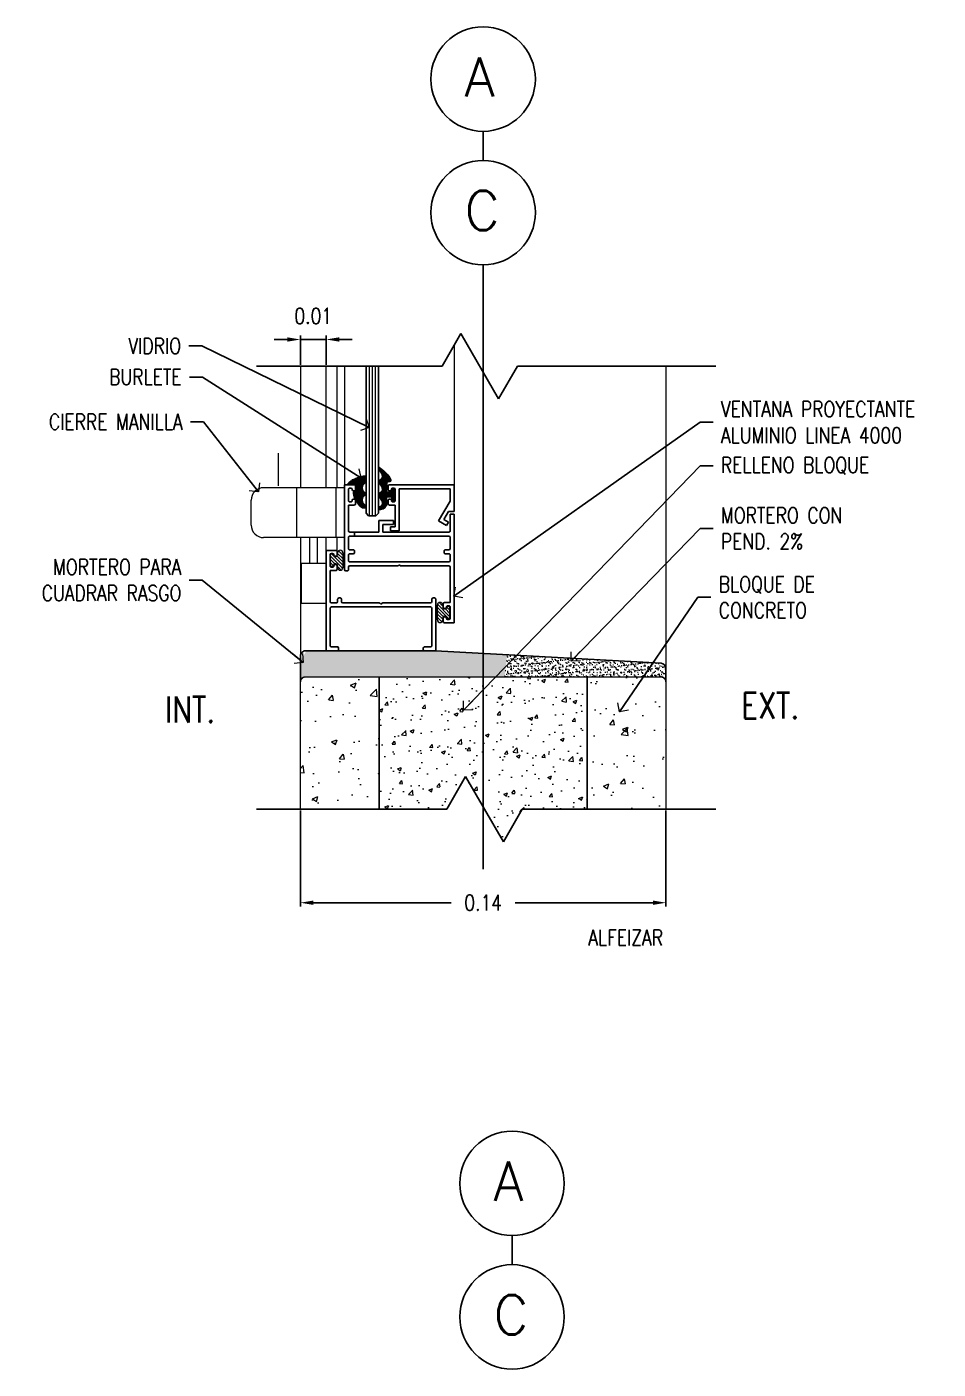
# Model space of a CAD drawing. Header units: metres. Extents: x -40 to 265, y 63 to 163.
# Drawn here: x 252.754 to 253.104, y 137.033 to 137.547 of the extents above; entities that cross this region are included whole.
import ezdxf

# ---------------------------------------------------------------- set-up
doc = ezdxf.new("R2010")
doc.units = ezdxf.units.M
doc.header["$LTSCALE"] = 5
doc.header["$MEASUREMENT"] = 0
doc.layers.get('0').update_dxf_attribs({"color": 30})
for name, color, linetype, lineweight in [('A-ANNO-TEXT', 3, 'Continuous', 18), ('A-DETL-GRPH', 4, 'Continuous', 25), ('A-DETL-MBND', 3, 'Continuous', 18), ('A-DETL-MCUT', 4, 'Continuous', 25), ('A-DETL-PATT', 8, 'Continuous', 18)]:
    doc.layers.add(name, color=color, linetype=linetype, lineweight=lineweight)
doc.styles.add('E-ROMANS', font='romans.shx', dxfattribs={"width": 0.8})
doc.dimstyles.new('E-0010_TICK_12', dxfattribs={"dimscale": 0.001, "dimtxt": 12, "dimasz": 12, "dimexe": 6, "dimexo": 4, "dimgap": 6, "dimtad": 0, "dimdec": 0, "dimlfac": 1000, "dimzin": 0, "dimdsep": 46, "dimtxsty": 'E-ROMANS', "dimblk": 'OBLIQUE', "dimcen": 6, "dimclrd": 256, "dimclre": 256, "dimclrt": 256, "dimadec": 0, "dimazin": 0, "dimtfac": 1, "dimtdec": 0, "dimtmove": 1, "dimatfit": 3, "dimldrblk": 'OPEN90', "dimfxl": 1, "dimtfill": 1, "dimtolj": 1, "dimtzin": 0, "dimlwd": -1, "dimarcsym": 0})
pattern_1 = [(45, (292.4989967192553, 71.08025509465678), (-0.0002651650429449553, 0.0002651650429449554), [])]
pattern_2 = [(49.99999999999999, (292.4989967192553, 71.08025509465678), (0.02151780547802261, -0.001882564049477853), [0.00225, -0.02475]), (355, (292.4989967192553, 71.08025509465678), (-0.004162540008390001, 0.02256576401100036), [0.0018, -0.0198]), (100.4514, (292.5007898696553, 71.08009821445678), (0.01735528145142065, 0.02068318626182861), [0.001912205699999999, -0.02103426335999998]), (46.18420000000002, (292.4989967192553, 71.08625509465678), (0.03201723145876934, -0.004965570429870543), [0.003374999999999998, -0.03712499999999997]), (96.63559999999998, (292.5016648216052, 71.08584129544678), (0.0280398811664611, 0.02922353612701325), [0.002868308639999997, -0.03155138999999995]), (351.1842, (292.4989967192553, 71.08625509465678), (0.02803985835400882, 0.02922355802775974), [0.0027, -0.0297]), (21, (292.5019967192553, 71.08475509465677), (0.01790721156355385, -0.01207856671996017), [0.00225, -0.02475]), (326.0000000000001, (292.5019967192553, 71.08475509465677), (0.007299459957647452, 0.02175450135140559), [0.0018, -0.0198]), (71.4514, (292.5034889862453, 71.08374854647678), (0.0252066788574447, 0.009675914901298573), [0.0019122057, -0.02103426336]), (37.50000000000001, (292.4989967192553, 71.08025509465678), (0.0003647956595187201, 0.009986815614939346), [0, -0.01956, 0, -0.0201, 0, -0.019875]), (7.499999999999999, (292.4989967192553, 71.08025509465678), (0.007892086123264459, 0.01183235135647081), [0, -0.01146, 0, -0.01911, 0, -0.007575]), (327.5, (292.4923067192553, 71.08025509465678), (0.01601467308517227, -0.000676646152031394), [0, -0.0075, 0, -0.0234, 0, -0.03105]), (317.5, (292.4893067192553, 71.08025509465678), (0.01749558508027159, 0.003003149469969529), [0, -0.00975, 0, -0.01554, 0, -0.02205])]
pattern_3 = [(37.50000000000001, (292.4989967192553, 71.08025509465678), (-6.299335810960815e-05, 0.001926823769013159), [0, -0.00152, 0, -0.0017, 0, -0.001625]), (7.499999999999999, (292.4989967192553, 71.08025509465678), (0.001769776705267727, 0.00282214606522974), [0, -0.00082, 0, -0.00137, 0, -0.0005250000000000001]), (327.5, (292.4977667192553, 71.08025509465678), (0.003114141861751495, 5.659053536964498e-06), [0, -0.0005, 0, -0.0018, 0, -0.00235]), (317.5, (292.4977667192553, 71.08025509465678), (0.003006126604572293, 0.0008776755649342492), [0, -0.00025, 0, -0.00118, 0, -0.00135])]

# ---------------------------------------------------------------- blocks, each defined once
blk = doc.blocks.new('*X40')
at = {"color": 0}
for p, q in [((134.9127988507318, 112.3737702004106), (139.7713952221873, 117.2323665718661)), ((134.9127988507318, 115.0254206298602), (136.0127988507317, 116.1254206298601)), ((134.9127988507318, 113.6995954151354), (136.6110559592424, 115.397852523646)), ((135.2341719045648, 116.009706288418), (135.2341719045648, 116.009706288418)), ((135.2341719045648, 114.6838810736932), (135.2341719045648, 114.6838810736932)), ((135.2341719045648, 113.3580558589684), (135.2341719045648, 113.3580558589684)), ((135.2552729082639, 111.390419043218), (139.8127988507318, 115.9479449856858)), ((135.8970845119272, 115.3467936810556), (135.8970845119272, 115.3467936810556)), ((135.8970845119272, 114.0209684663308), (135.8970845119272, 114.0209684663308)), ((136.5599971192896, 114.6838810736932), (136.5599971192896, 114.6838810736932)), ((136.5599971192896, 113.3580558589684), (136.5599971192896, 113.3580558589684)), ((137.222909726652, 115.3467936810556), (137.222909726652, 115.3467936810556)), ((137.222909726652, 114.0209684663308), (137.222909726652, 114.0209684663308)), ((137.4916693838965, 112.3009903041258), (139.8127988507318, 114.622119770961)), ((137.7127988507318, 116.4995954151353), (139.1353192505796, 117.9221158149832)), ((137.7127988507318, 111.1962945562362), (139.8127988507318, 113.2962945562362)), ((137.8858223340144, 117.3355315031427), (137.8858223340144, 117.3355315031427)), ((137.8858223340144, 116.009706288418), (137.8858223340144, 116.009706288418)), ((137.8858223340144, 114.6838810736932), (137.8858223340144, 114.6838810736932)), ((137.8858223340144, 113.3580558589684), (137.8858223340144, 113.3580558589684)), ((138.5487349413768, 116.6726188957803), (138.5487349413768, 116.6726188957803)), ((138.5487349413768, 115.3467936810556), (138.5487349413768, 115.3467936810556)), ((138.5487349413768, 114.0209684663308), (138.5487349413768, 114.0209684663308)), ((139.2116475487392, 117.3355315031427), (139.2116475487392, 117.3355315031427)), ((139.2116475487392, 116.009706288418), (139.2116475487392, 116.009706288418)), ((139.2116475487392, 114.6838810736932), (139.2116475487392, 114.6838810736932)), ((139.2116475487391, 113.3580558589684), (139.2116475487391, 113.3580558589684)), ((135.2341719045648, 112.0322306442436), (135.2341719045648, 112.0322306442436)), ((135.8970845119272, 112.695143251606), (135.8970845119272, 112.695143251606)), ((137.222909726652, 112.695143251606), (137.222909726652, 112.695143251606)), ((137.8858223340144, 112.0322306442436), (137.8858223340144, 112.0322306442436)), ((137.8858223340144, 110.7064054295189), (137.8858223340144, 110.7064054295189)), ((138.0303785895651, 110.1880490803448), (139.8127988507318, 111.9704693415115)), ((138.5487349413768, 112.695143251606), (138.5487349413768, 112.695143251606)), ((138.5487349413768, 111.3693180368812), (138.5487349413768, 111.3693180368812)), ((138.5487349413768, 110.0434928221565), (138.5487349413768, 110.0434928221565)), ((139.1218830766876, 109.9537283527425), (139.7494895412071, 110.5813348172621)), ((139.2116475487392, 112.0322306442436), (139.2116475487392, 112.0322306442436)), ((139.2116475487392, 110.7064054295189), (139.2116475487392, 110.7064054295189))]:
    blk.add_line(p, q, dxfattribs=at)
blk = doc.blocks.new('_Oblique')
at = {"color": 0, "linetype": 'ByBlock', "lineweight": -2}
blk.add_line((-0.5, -0.5), (0.5, 0.5), dxfattribs=at)
blk = doc.blocks.new('_Open90')
at = {"color": 0, "linetype": 'ByBlock', "lineweight": -2}
for p, q in [((0, 0), (-1, 0)), ((-0.5, 0.5), (0, 0)), ((0, 0), (-0.5, -0.5))]:
    blk.add_line(p, q, dxfattribs=at)
blk = doc.blocks.new('QM-ARQ-DET')
at = {"layer": 'A-DETL-PATT'}
h = blk.add_hatch(dxfattribs=at)
h.set_pattern_fill('ANSI31', color=256, scale=0.003, style=0)
h.set_pattern_definition(pattern_1)
edge = h.paths.add_edge_path()
edge.add_line((252.8921951356749, 137.3685233438363), (252.892317902235, 137.3723985482384))
edge.add_spline(control_points=[(252.892317902235, 137.3723985482384), (252.8928894879478, 137.3724101069022), (252.8950520555652, 137.3724538385624), (252.8917222676683, 137.376452025579), (252.8899744090928, 137.3777036208955), (252.8891674910158, 137.3782814335974)], knot_values=[0, 0, 0, 0, 0.001435461264695682, 0.005431000070971478, 0.008857436169283922, 0.008857436169283922, 0.008857436169283922, 0.008857436169283922], degree=3, periodic=0)
edge.add_line((252.8891674910158, 137.3782814335974), (252.8891674910158, 137.3769628736331))
edge.add_spline(control_points=[(252.8891674910158, 137.3769628736331), (252.8894128801037, 137.3767637716149), (252.8902702552059, 137.3760681208237), (252.8911530839687, 137.3738978505961), (252.8897439389631, 137.3732657274736), (252.8891674910158, 137.3730071408306)], knot_values=[0, 0, 0, 0, 0.0009720907800728597, 0.003396428256251964, 0.005074714912631993, 0.005074714912631993, 0.005074714912631993, 0.005074714912631993], degree=3, periodic=0)
edge.add_line((252.8891674910158, 137.3730071408306), (252.8891674910158, 137.3720435777798))
edge.add_spline(control_points=[(252.8891674910158, 137.3720435777798), (252.8894128801037, 137.3718444757616), (252.8902702552059, 137.3711488249704), (252.8911530839687, 137.3689785547427), (252.8897439389631, 137.3683464316202), (252.8891674910158, 137.3680878449773)], knot_values=[0, 0, 0, 0, 0.0009720907800728597, 0.003396428256251964, 0.005074714912631993, 0.005074714912631993, 0.005074714912631993, 0.005074714912631993], degree=3, periodic=0)
edge.add_line((252.8891674910158, 137.3680878449773), (252.8891674910158, 137.3667185711682))
edge.add_spline(control_points=[(252.8891674910158, 137.3667185711682), (252.8894128801037, 137.36651946915), (252.8902702552059, 137.3658238183588), (252.8911530839687, 137.3636535481311), (252.8897439389631, 137.3630214250086), (252.8891674910158, 137.3627628383657)], knot_values=[0, 0, 0, 0, 0.0009720907800728597, 0.003396428256251964, 0.005074714912631993, 0.005074714912631993, 0.005074714912631993, 0.005074714912631993], degree=3, periodic=0)
edge.add_line((252.8891674910158, 137.3627628383657), (252.8891674910158, 137.3619007030044))
edge.add_arc((252.8896438916983, 137.364684659459), 0.002824424038859526, 260.289396401882, 334.5925315056479)
edge.add_line((252.8921951356749, 137.3634728321926), (252.8921951356749, 137.3665680766099))
edge.add_line((252.8921951356749, 137.3665680766099), (252.8943135421633, 137.3665680766099))
edge.add_line((252.8943135421633, 137.3665680766099), (252.8943135421633, 137.3653979839731))
edge.add_arc((252.8945999056633, 137.3653979839731), 0.0002863634999989983, 179.9999999971567, 270)
edge.add_line((252.8945999056633, 137.3651116204731), (252.8950771781633, 137.3651116204731))
edge.add_arc((252.8950771781633, 137.3653979839731), 0.0002863634999989983, 270, 360)
edge.add_line((252.8953635416633, 137.3653979839731), (252.8953635416633, 137.3696934364731))
edge.add_arc((252.8950771781633, 137.3696934364731), 0.0002863634999989983, 359.9999999971567, 450)
edge.add_line((252.8950771781633, 137.3699797999731), (252.8945999056633, 137.3699797999731))
edge.add_arc((252.8945999056633, 137.3696934364731), 0.0002863634999989983, 90, 180)
edge.add_line((252.8943135421633, 137.3696934364731), (252.8943135421633, 137.3685233438363))
edge.add_line((252.8943135421633, 137.3685233438363), (252.8921951356749, 137.3685233438363))
h = blk.add_hatch(dxfattribs=at)
h.set_pattern_fill('ANSI31', color=256, scale=0.003, style=0)
h.set_pattern_definition(pattern_1)
edge = h.paths.add_edge_path()
edge.add_line((252.8843947660158, 137.3721248621139), (252.8843947660158, 137.3748344103652))
edge.add_arc((252.885256697241, 137.3635390965009), 0.01132815257361953, 94.36371213894589, 136.5335301219214)
edge.add_line((252.8770349837504, 137.3713320720564), (252.8798664234378, 137.3713320720564))
edge.add_arc((252.8798664234378, 137.3708547995564), 0.0004772724999924095, 0, 90, ccw=False)
edge.add_line((252.8803436959378, 137.3708547995564), (252.8803436959378, 137.3695184365564))
edge.add_arc((252.8798664234378, 137.3695184365564), 0.0004772724999924093, -90, 0, ccw=False)
edge.add_line((252.8798664234378, 137.3690411640564), (252.8795800599378, 137.3690411640564))
edge.add_arc((252.8838467595519, 137.3681462184136), 0.004359547373372757, 168.1538710655944, 213.3212581242221)
edge.add_arc((252.8798664234378, 137.3654138930564), 0.0004772724999924094, 19.268759874742614, 44.99999999939689, ccw=False)
edge.add_spline(control_points=[(252.8803169596202, 137.3655713928585), (252.8806649566735, 137.3650181246926), (252.8813990301426, 137.3638724235834), (252.8827529019697, 137.3623421556099), (252.8839443376516, 137.3624816556577), (252.8843947660158, 137.3625343943655)], knot_values=[0.0002174706763087759, 0.0002174706763087759, 0.0002174706763087759, 0.0002174706763087759, 0.002222876197447423, 0.004367017649967747, 0.005670354478140266, 0.005670354478140266, 0.005670354478140266, 0.005670354478140266], degree=3, periodic=0)
edge.add_line((252.8843947660158, 137.3625343943655), (252.8843947660158, 137.36357913073))
edge.add_arc((252.8849811754506, 137.3655383270057), 0.002045073610356001, 106.6630318936925, 253.3369681064981, ccw=False)
edge.add_line((252.8843947660158, 137.3674975232813), (252.8843947660158, 137.3682064695626))
edge.add_arc((252.8849811754506, 137.3701656658382), 0.002045073610356001, 106.66303189350191, 253.3369681064981, ccw=False)
h = blk.add_hatch(dxfattribs=at)
h.set_pattern_fill('AR-SAND', color=256, scale=0.001, style=0)
h.set_pattern_definition(pattern_3)
h.paths.add_polyline_path([(252.8616057881227, 137.307784186616), (252.859259164795, 137.3040652190483), (252.8592596440661, 137.2958768345952, -0.4142229331991519), (252.8611686834025, 137.2977860363341), (252.889383350277, 137.2977867850486), (252.9375095074273, 137.2977880621414), (252.9384515063226, 137.3062726489247), (252.9109791245003, 137.3077841866161)])
h = blk.add_hatch(dxfattribs=at)
h.set_pattern_fill('AR-SAND', color=256, scale=0.001, style=0)
h.set_pattern_definition(pattern_3)
h.paths.add_polyline_path([(252.9384515063225, 137.3062726489247), (252.9375095074273, 137.2977880621414), (252.9691352096075, 137.2977889013724), (252.9973497751646, 137.2977896500842, -0.4142060142465757), (252.9992589158197, 137.2958806599416), (252.9992586462615, 137.3010341468556, 0.3981893363221323), (252.9973685204669, 137.303031019272)])
h = blk.add_hatch(dxfattribs=at)
h.set_pattern_fill('AR-CONC', color=256, scale=0.003, style=0)
h.set_pattern_definition(pattern_2)
h.paths.add_polyline_path([(252.889383350277, 137.2977867850486), (252.8611959524187, 137.2977860370577), (252.8592596440596, 137.2947900939466), (252.8592596440595, 137.2471646771332), (252.889383350277, 137.2471646771332)])
h = blk.add_hatch(dxfattribs=at)
h.set_pattern_fill('AR-CONC', color=256, scale=0.002, style=0)
h.set_pattern_definition([(49.99999999999999, (292.4989967192553, 71.08025509465678), (0.01434520365201507, -0.001255042699651902), [0.0015, -0.0165]), (355, (292.4989967192553, 71.08025509465678), (-0.00277502667226, 0.01504384267400024), [0.0012, -0.0132]), (100.4514, (292.5001921528553, 71.08015050785677), (0.01157018763428043, 0.01378879084121907), [0.001274803799999999, -0.01402284223999999]), (46.18420000000002, (292.4989967192553, 71.08425509465678), (0.02134482097251289, -0.003310380286580362), [0.002249999999999999, -0.02474999999999999]), (96.63559999999998, (292.5007754541552, 71.08397922851678), (0.01869325411097407, 0.01948235741800883), [0.001912205759999998, -0.02103425999999997]), (351.1842, (292.4989967192553, 71.08425509465678), (0.01869323890267255, 0.01948237201850649), [0.0018, -0.0198]), (21, (292.5009967192553, 71.08325509465678), (0.01193814104236923, -0.008052377813306777), [0.0015, -0.0165]), (326.0000000000001, (292.5009967192553, 71.08325509465678), (0.004866306638431635, 0.01450300090093706), [0.0012, -0.0132]), (71.4514, (292.5019915639153, 71.08258406253678), (0.0168044525716298, 0.006450609934199048), [0.0012748038, -0.01402284224]), (37.50000000000001, (292.4989967192553, 71.08025509465678), (0.0002431971063458134, 0.00665787707662623), [0, -0.01304, 0, -0.0134, 0, -0.01325]), (7.499999999999999, (292.4989967192553, 71.08025509465678), (0.005261390748842972, 0.007888234237647205), [0, -0.00764, 0, -0.01274, 0, -0.00505]), (327.5, (292.4945367192553, 71.08025509465678), (0.01067644872344818, -0.000451097434687596), [0, -0.005, 0, -0.0156, 0, -0.0207]), (317.5, (292.4925367192553, 71.08025509465678), (0.01166372338684772, 0.002002099646646353), [0, -0.006500000000000001, 0, -0.01036, 0, -0.0147])])
h.paths.add_polyline_path([(252.9225518498095, 137.2596646771332), (252.9369856065348, 137.2346646771333), (252.9442024848975, 137.2471646771332), (252.9691352096074, 137.2471646771332), (252.9691352096075, 137.2977889013723), (252.889383350277, 137.2977867850486), (252.889383350277, 137.2471646771332), (252.9153349714432, 137.2471646771332)])
h = blk.add_hatch(dxfattribs=at)
h.set_pattern_fill('AR-CONC', color=256, scale=0.003, style=0)
h.set_pattern_definition(pattern_2)
h.paths.add_polyline_path([(252.9691352096075, 137.2977867850486), (252.9973226074657, 137.2977860370577), (252.9992589158249, 137.2947900939466), (252.9992589158249, 137.2471646771332), (252.9691352096075, 137.2471646771332)])
at = {"layer": 'A-DETL-GRPH'}
for p, q in [((252.9292485524284, 137.5066348534779), (252.9292485524284, 137.4955137250812)), ((252.9292485524283, 137.4555137250812), (252.9292485524273, 137.224174951459)), ((252.8592485518167, 137.4172541646568), (252.8592485518167, 137.4284700501129)), ((252.8691189343793, 137.4172541646568), (252.8691189343793, 137.4284700501129)), ((252.9135223627382, 137.4167541646568), (252.9207392411008, 137.4292541646568)), ((252.9207392411045, 137.4292541646568), (252.9351729978298, 137.4042541646568)), ((252.8542485518167, 137.4269700501129), (252.8492485518167, 137.4269700501129)), ((252.8592485518167, 137.4269700501129), (252.8691189343793, 137.4269700501129)), ((252.8741189343793, 137.4269700501129), (252.8791189343793, 137.4269700501129)), ((252.8424076097153, 137.4167541646568), (252.9135223627382, 137.4167541646568)), ((252.9351729978298, 137.4042541646568), (252.9423898761925, 137.4167541646567)), ((252.9423898761925, 137.4167541646567), (253.0183818447441, 137.4167541646568)), ((252.9153349714432, 137.2471646771332), (252.9225518498058, 137.2596646771332)), ((252.9225518498095, 137.2596646771332), (252.9369856065348, 137.2346646771333)), ((252.8424076097153, 137.2471646771332), (252.9153349714432, 137.2471646771332)), ((252.8592596440596, 137.2466646771333), (252.8592596440596, 137.2098760216106)), ((252.9369856065348, 137.2346646771333), (252.9442024848975, 137.2471646771332)), ((252.9442024848975, 137.2471646771332), (253.0183818447441, 137.2471646771332)), ((252.9992589158249, 137.2466646771332), (252.9992589158249, 137.2098760216106)), ((252.8642596440596, 137.2113760216106), (252.9169735656565, 137.2113760216106)), ((252.9942589158249, 137.2113760216106), (252.9415449942279, 137.2113760216106)), ((252.9403119085742, 137.083967850288), (252.9403119085741, 137.0728467218913))]:
    blk.add_line(p, q, dxfattribs=at)
for centre in [(252.9292485524283, 137.5266348534779), (252.9292485524283, 137.4755137250812), (252.940311908574, 137.103967850288), (252.940311908574, 137.0528467218913)]:
    blk.add_circle(centre, 0.02, dxfattribs=at)
for points in [[(252.8542485518167, 137.4278033834462), (252.8542485518167, 137.4261367167795), (252.8592485518167, 137.4269700501129)], [(252.8741189343793, 137.4278033834462), (252.8741189343793, 137.4261367167795), (252.8691189343793, 137.4269700501129)], [(252.8642596440596, 137.2122093549439), (252.8642596440596, 137.2105426882773), (252.8592596440596, 137.2113760216106)], [(252.9942589158249, 137.2122093549439), (252.9942589158249, 137.2105426882773), (252.9992589158249, 137.2113760216106)]]:
    blk.add_solid(points, dxfattribs=at)
at = {"layer": 'A-DETL-MBND'}
for p, q in [((252.9181436779378, 137.4247585173827), (252.9181436779378, 137.3713320720564)), ((252.8592485518167, 137.4167541646568), (252.8592529011017, 137.3702230005086)), ((252.8691189343793, 137.3702230005086), (252.8691189343793, 137.4167541646568)), ((252.8733189323793, 137.3702230005086), (252.8733189323793, 137.4167541646568)), ((252.8761436979378, 137.4167541646568), (252.8761436979378, 137.3713320720564)), ((252.8855784018158, 137.4167541646568), (252.8855784018158, 137.3594959532438)), ((252.8867620376158, 137.4167541646568), (252.8867620376158, 137.3594959532438)), ((252.8879456734158, 137.416831321059), (252.8879456734158, 137.3594959532438)), ((252.9992485524283, 137.4167541646567), (252.9992586462615, 137.3010341468556)), ((252.8506898467121, 137.3834261023844), (252.8506898467121, 137.3709589017044)), ((252.892317902235, 137.3723985482384), (252.8921951356749, 137.3685233438363)), ((252.8760034921996, 137.3702230005086), (252.845186566191, 137.3702230005086)), ((252.8577855792532, 137.3702230005086), (252.8577855792532, 137.3511321005087)), ((252.8728303813231, 137.3702230005086), (252.8728303813231, 137.3511321005087)), ((252.8943135421633, 137.3685233438363), (252.8921951356749, 137.3685233438363)), ((252.8943135421633, 137.3665680766099), (252.8921951356749, 137.3665680766099)), ((252.8921951356749, 137.3665680766099), (252.8921951356749, 137.3634728321926)), ((252.8943135421633, 137.3696934364731), (252.8943135421633, 137.3685233438363)), ((252.8943135421633, 137.3653979839731), (252.8943135421633, 137.3665680766099)), ((252.8945999056633, 137.3699797999731), (252.8950771781633, 137.3699797999731)), ((252.8953635416633, 137.3696934364731), (252.8953635416633, 137.3653979839731)), ((252.840413841191, 137.3559048255086), (252.840413841191, 137.3654502755086)), ((252.8950771781633, 137.3651116204731), (252.8945999056633, 137.3651116204731)), ((252.8761436979378, 137.3511321005087), (252.845186566191, 137.3511321005087)), ((252.8592546855352, 137.3511321005087), (252.8592590641895, 137.3057840711836)), ((252.8629143918793, 137.341193261616), (252.8629143918793, 137.3511321005087)), ((252.8657780268793, 137.341193261616), (252.8657780268793, 137.3511321005087)), ((252.8691189343793, 137.346261459116), (252.8691189343793, 137.3511321005087)), ((252.8733189323793, 137.345116005116), (252.8733189323793, 137.3511321005087)), ((252.8691189343793, 137.341193261616), (252.8595734843793, 137.341193261616)), ((252.8595734843793, 137.341193261616), (252.8595734843793, 137.3260374762141)), ((252.8708371153793, 137.3403273710327), (252.8708371153793, 137.3446228235327)), ((252.8711234788793, 137.3449091870327), (252.8716007513793, 137.3449091870327)), ((252.8718871148793, 137.3446228235327), (252.8718871148793, 137.3445273690327)), ((252.8725552963793, 137.3438591875327), (252.8728416598793, 137.3438591875327)), ((252.8728416598793, 137.3410910070327), (252.8725552963793, 137.3410910070327)), ((252.8735098413793, 137.3445273690327), (252.8735098413793, 137.3453387322827)), ((252.8755143858793, 137.3453387322827), (252.8755143858793, 137.3396114622827)), ((252.8716007513793, 137.3400410075327), (252.8711234788793, 137.3400410075327)), ((252.8718871148793, 137.3404228255327), (252.8718871148793, 137.3403273710327)), ((252.8735098413793, 137.3396114622827), (252.8735098413793, 137.3404228255327)), ((252.8595734843793, 137.3260374762141), (252.8691189343793, 137.3260374762141)), ((252.9117482264378, 137.3196138897231), (252.9117482264378, 137.3253411597231)), ((252.9137527709378, 137.3253411597231), (252.9137527709378, 137.3245297964731)), ((252.9137527709378, 137.3204252529731), (252.9137527709378, 137.3196138897231)), ((252.9144209524378, 137.3238616149731), (252.9147073159378, 137.3238616149731)), ((252.9147073159378, 137.3210934344731), (252.9144209524378, 137.3210934344731)), ((252.9153754974378, 137.3245297964731), (252.9153754974378, 137.3246252509731)), ((252.9153754974378, 137.3203297984731), (252.9153754974378, 137.3204252529731)), ((252.9156618609378, 137.3249116144731), (252.9161391334378, 137.3249116144731)), ((252.9164254969378, 137.3246252509731), (252.9164254969378, 137.3203297984731)), ((252.9161391334378, 137.3200434349731), (252.9156618609378, 137.3200434349731)), ((252.889383350277, 137.2977867850486), (252.9691352096075, 137.2977889013724))]:
    blk.add_line(p, q, dxfattribs=at)
for centre, radius, start, end in [((252.885256697241, 137.3635390965009), 0.01132815257361915, 94.36371213894705, 136.5335301219216), ((252.8849811754506, 137.3701656658382), 0.002045073610356001, 106.6630318935011, 253.3369681064989), ((252.845186566191, 137.3654502755086), 0.004772725, 90, 180), ((252.8838467595519, 137.3681462184136), 0.004359547373371501, 168.1538710655947, 213.3212581242215), ((252.8849811754506, 137.3655383270057), 0.002045073610356001, 106.6630318935011, 253.3369681064989), ((252.8945999056633, 137.3696934364731), 0.0002863635, 90, 180), ((252.8950771781633, 137.3696934364731), 0.0002863635, 0, 90), ((252.8896438916983, 137.364684659459), 0.002824424038860067, 260.2893964018808, 334.5925315056481), ((252.8945999056633, 137.3653979839731), 0.0002863635, 180, 270), ((252.8950771781633, 137.3653979839731), 0.0002863635, 270, 0), ((252.845186566191, 137.3559048255086), 0.004772725, 180, 270), ((252.8745121136293, 137.3453387322827), 0.001002272250000011, 0, 180), ((252.8711234788793, 137.3446228235327), 0.0002863635, 90, 180), ((252.8716007513793, 137.3446228235327), 0.0002863635, 0, 90), ((252.8725552963793, 137.3445273690327), 0.0006681815, 180, 270), ((252.8725552963793, 137.3404228255327), 0.0006681815, 90, 180), ((252.8728416598793, 137.3445273690327), 0.0006681815, 270, 0), ((252.8728416598793, 137.3404228255327), 0.0006681815, 0, 90), ((252.8711234788793, 137.3403273710327), 0.0002863635, 180, 270), ((252.8716007513793, 137.3403273710327), 0.0002863635, 270, 0), ((252.8745121136293, 137.3396114622827), 0.001002272250000011, 180, 0), ((252.9127504986878, 137.3253411597231), 0.001002272250000011, 0, 180), ((252.9144209524378, 137.3245297964731), 0.0006681815, 180, 270), ((252.9144209524378, 137.3204252529731), 0.0006681815, 90, 180), ((252.9147073159378, 137.3245297964731), 0.0006681815, 270, 0), ((252.9147073159378, 137.3204252529731), 0.0006681815, 0, 90), ((252.9156618609378, 137.3246252509731), 0.0002863635, 90, 180), ((252.9156618609378, 137.3203297984731), 0.0002863635, 180, 270), ((252.9161391334378, 137.3246252509731), 0.0002863635, 0, 90), ((252.9161391334378, 137.3203297984731), 0.0002863635, 270, 0), ((252.9127504986878, 137.3196138897231), 0.001002272250000011, 180, 0)]:
    blk.add_arc(centre, radius, start, end, dxfattribs=at)
for points in [[(252.8891674910158, 137.3782814335974), (252.8918103903428, 137.376100711817), (252.8937389539595, 137.3726014300723), (252.892317902235, 137.3723985482384)], [(252.8891674910158, 137.3730071408306), (252.8905415875792, 137.3739707303362), (252.8898818267261, 137.3763035671961), (252.8891674910158, 137.3769628736331)], [(252.8891674910158, 137.3680878449773), (252.8905415875792, 137.3690514344829), (252.8898818267261, 137.3713842713428), (252.8891674910158, 137.3720435777798)], [(252.8891674910158, 137.3627628383657), (252.8905415875792, 137.3637264278713), (252.8898818267261, 137.3660592647312), (252.8891674910158, 137.3667185711682)], [(252.880203906059, 137.3657513756776), (252.8814436680451, 137.363906336706), (252.8830914291877, 137.3625343943655), (252.8843947660158, 137.3625343943655)]]:
    blk.add_spline(points, degree=3, dxfattribs=at)
at = {"layer": 'A-DETL-MCUT'}
for p, q in [((252.8843947660158, 137.4167541646568), (252.8843947660158, 137.3604504982438)), ((252.8891674910159, 137.4167541646568), (252.8891674910158, 137.3604504982438)), ((252.8761436979378, 137.3713320720564), (252.8798664234378, 137.3713320720564)), ((252.8761436979378, 137.3713320720564), (252.8761436979378, 137.3388638805564)), ((252.8776709699378, 137.3696138910564), (252.8776709699378, 137.3653184385564)), ((252.8776709699378, 137.3696138910564), (252.8776709699378, 137.3653184385564)), ((252.8786266034058, 137.3700911635564), (252.8781487670955, 137.3700911635564)), ((252.8791027874378, 137.3695184365564), (252.8791027874378, 137.3696138910564)), ((252.8798664234378, 137.3690411640564), (252.8795800599378, 137.3690411640564)), ((252.8803436959378, 137.3708547995564), (252.8803436959378, 137.3695184365564)), ((252.8928817246633, 137.3708547995564), (252.8928817246633, 137.3695184365564)), ((252.9181436779378, 137.3713320720564), (252.8933589971633, 137.3713320720564)), ((252.8933589971633, 137.3690411640564), (252.8936453606633, 137.3690411640564)), ((252.8941226331633, 137.3695184365564), (252.8941226331633, 137.3696138910564)), ((252.8945999056633, 137.3700911635564), (252.8950771781633, 137.3700911635564)), ((252.8955544506633, 137.3696138910564), (252.8955544506633, 137.3653184385564)), ((252.8955544506633, 137.3696138910564), (252.8955544506633, 137.3653184385564)), ((252.9166164059378, 137.3698048000564), (252.8970817226633, 137.3698048000564)), ((252.8970817226633, 137.3698048000564), (252.8970817226633, 137.3537387201379)), ((252.9166164059378, 137.3698048000564), (252.9166164059378, 137.3650939917335)), ((252.9181436779378, 137.3611311452804), (252.9181436779378, 137.3713320720564)), ((252.8798664234378, 137.3636002575564), (252.8776709699378, 137.3636002575564)), ((252.8776709699378, 137.3636002575564), (252.8776709699378, 137.3537235732035)), ((252.8781482424378, 137.3648411660564), (252.8786255149378, 137.3648411660564)), ((252.8791027874378, 137.3653184385564), (252.8791027874378, 137.3654138930564)), ((252.8795800599378, 137.3658911655564), (252.8798664234378, 137.3658911655564)), ((252.8803436959378, 137.3654138930564), (252.8803436959378, 137.3640775300564)), ((252.8928817246633, 137.3654138930564), (252.8928817246633, 137.3640775300564)), ((252.8936453606633, 137.3658911655564), (252.8933589971633, 137.3658911655564)), ((252.8933589971633, 137.3636002575564), (252.8955544506633, 137.3636002575564)), ((252.8941226331633, 137.3653184385564), (252.8941226331633, 137.3654138930564)), ((252.8950771781633, 137.3648411660564), (252.8945999056633, 137.3648411660564)), ((252.8955544506633, 137.3636002575564), (252.8955544506633, 137.355265992138)), ((252.9166164059378, 137.3650939917335), (252.9121184727057, 137.3576091869561)), ((252.8853493110158, 137.3594959532438), (252.8843947660158, 137.3604504982438)), ((252.8882129460158, 137.3594959532438), (252.8853493110158, 137.3594959532438)), ((252.8882129460158, 137.3594959532438), (252.8891674910158, 137.3604504982438)), ((252.8892762772412, 137.3532463007035), (252.8892762772412, 137.3576221756841)), ((252.8949270338954, 137.3576221756841), (252.8892762772412, 137.3576221756841)), ((252.8949270338954, 137.3576221756841), (252.8949270338954, 137.3560949036841)), ((252.9121184727057, 137.3576091869561), (252.9152673704691, 137.3557168821711)), ((252.914200187261, 137.3581082102742), (252.9160167957401, 137.3611311452804)), ((252.9160400044164, 137.3570025869519), (252.914200187261, 137.3581082102742)), ((252.9152673704691, 137.3557168821711), (252.9160400044164, 137.3570025869519)), ((252.9160167957401, 137.3611311452804), (252.9181436779378, 137.3611311452804)), ((252.9166164059378, 137.3600894161086), (252.9166164059378, 137.3537235732035)), ((252.9166164059378, 137.3600894161086), (252.9181436779378, 137.3600894161086)), ((252.9181436779378, 137.3185320720564), (252.9181436779378, 137.3600894161086)), ((252.8776709699378, 137.3512417562035), (252.8776709699378, 137.3469463037035)), ((252.8892762772412, 137.3532463007035), (252.8781482424378, 137.3532463007035)), ((252.9161391334378, 137.3517190287035), (252.8781482424378, 137.3517190287035)), ((252.8799618779378, 137.3517190287035), (252.8799618779378, 137.3532463007035)), ((252.8908035492413, 137.3560949036841), (252.8908035492413, 137.3532463007035)), ((252.8949270338954, 137.3560949036841), (252.8908035492413, 137.3560949036841)), ((252.9161391334378, 137.3532463007035), (252.8908035492413, 137.3532463007035)), ((252.8955544506633, 137.355265992138), (252.8937189612064, 137.355265992138)), ((252.8937189612064, 137.355265992138), (252.8937189612064, 137.3537387201379)), ((252.8970817226633, 137.3537387201379), (252.8937189612064, 137.3537387201379)), ((252.9166164059378, 137.3469463037035), (252.9166164059378, 137.3512417562035)), ((252.8691189343793, 137.308261459116), (252.8691189343793, 137.346261459116)), ((252.8691189343793, 137.346261459116), (252.8728416598793, 137.346261459116)), ((252.8781482424378, 137.3464690312035), (252.8794846054378, 137.3464690312035)), ((252.8799618779378, 137.3459917587035), (252.8799618779378, 137.3454190317035)), ((252.9143254979378, 137.3454190317035), (252.9143254979378, 137.3459917587035)), ((252.9148027704378, 137.3464690312035), (252.9161391334378, 137.3464690312035)), ((252.8706462063793, 137.344543278116), (252.8706462063793, 137.340247825616)), ((252.8706462063793, 137.344543278116), (252.8706462063793, 137.340247825616)), ((252.8716007513793, 137.345020550616), (252.8711234788793, 137.345020550616)), ((252.8720780238793, 137.344447823616), (252.8720780238793, 137.344543278116)), ((252.8728416598793, 137.3439705511161), (252.8725552963793, 137.3439705511161)), ((252.8725552963793, 137.340820552616), (252.8728416598793, 137.340820552616)), ((252.8733189323793, 137.345784186616), (252.8733189323793, 137.344447823616)), ((252.8776709699378, 137.3444644867035), (252.8776709699378, 137.3423002425564)), ((252.8794846054378, 137.3449417592035), (252.8781482424378, 137.3449417592035)), ((252.8781482424378, 137.3418229700564), (252.9161391334378, 137.3418229700564)), ((252.8966664154378, 137.3402956980564), (252.8971436879378, 137.3407729705564)), ((252.8971436879378, 137.3407729705564), (252.8976209604378, 137.3402956980564)), ((252.9161391334378, 137.3449417592035), (252.9148027704378, 137.3449417592035)), ((252.9166164059378, 137.3423002425564), (252.9166164059378, 137.3444644867035)), ((252.8706462063793, 137.338529644616), (252.8706462063793, 137.3265887231161)), ((252.8728416598793, 137.338529644616), (252.8706462063793, 137.338529644616)), ((252.8711234788793, 137.339770553116), (252.8716007513793, 137.339770553116)), ((252.8720780238793, 137.340247825616), (252.8720780238793, 137.340343280116)), ((252.8733189323793, 137.340343280116), (252.8733189323793, 137.339006917116)), ((252.8766209704378, 137.3383866080564), (252.8771936974378, 137.3383866080564)), ((252.8776709699378, 137.3388638805564), (252.8776709699378, 137.3398184255564)), ((252.8781482424378, 137.3402956980564), (252.8966664154378, 137.3402956980564)), ((252.8976209604378, 137.3402956980564), (252.9161391334378, 137.3402956980564)), ((252.9166164059378, 137.3398184255564), (252.9166164059378, 137.3262638865564)), ((252.8711234788793, 137.3261114506161), (252.8730325688793, 137.3261114506161)), ((252.8735098413793, 137.3265887231161), (252.8735098413793, 137.327543268116)), ((252.8739871138793, 137.328020540616), (252.8745598408793, 137.328020540616)), ((252.8750371133793, 137.327543268116), (252.8750371133793, 137.3265887231161)), ((252.8755143858793, 137.3261114506161), (252.8894439591369, 137.3261114506161)), ((252.8897814417581, 137.3259716607373), (252.8901189243793, 137.325634178116)), ((252.8901189243793, 137.325634178116), (252.8904564070006, 137.3259716607373)), ((252.8907938896218, 137.3261114506161), (252.9091143698793, 137.3261114506161)), ((252.9095916423793, 137.3265887231161), (252.9095916423793, 137.327543268116)), ((252.9100689148793, 137.328020540616), (252.9106416418793, 137.328020540616)), ((252.9111189143793, 137.327543268116), (252.9111189143793, 137.308261459116)), ((252.9139436799378, 137.3257866140564), (252.9139436799378, 137.3244502510564)), ((252.9166164059378, 137.3262638865564), (252.9144209524378, 137.3262638865564)), ((252.8706462063793, 137.324106906116), (252.8706462063793, 137.309788731116)), ((252.9091143698793, 137.324584178616), (252.8711234788793, 137.324584178616)), ((252.9095916423793, 137.309788731116), (252.9095916423793, 137.324106906116)), ((252.9139436799378, 137.3203457075564), (252.9139436799378, 137.3190093445564)), ((252.9144209524378, 137.3239729785564), (252.9147073159378, 137.3239729785564)), ((252.9147073159378, 137.3208229800564), (252.9144209524378, 137.3208229800564)), ((252.9151845884378, 137.3244502510564), (252.9151845884378, 137.3245457055564)), ((252.9151845884378, 137.3202502530564), (252.9151845884378, 137.3203457075564)), ((252.9156618609378, 137.3250229780564), (252.9161391334378, 137.3250229780564)), ((252.9166164059378, 137.3245457055564), (252.9166164059378, 137.3202502530564)), ((252.9144209524378, 137.3185320720564), (252.9181436779378, 137.3185320720564)), ((252.9161391334378, 137.3197729805564), (252.9156618609378, 137.3197729805564)), ((252.8592590641895, 137.3057840711836), (252.8592596440596, 137.2958769463354)), ((252.9109791245004, 137.3077841866161), (252.8612590641862, 137.307784186616)), ((252.8734143868793, 137.307784186616), (252.8695962068793, 137.307784186616)), ((252.8711234788793, 137.309311458616), (252.8734143868793, 137.309311458616)), ((252.8738916593793, 137.308834186116), (252.8738916593793, 137.308261459116)), ((252.9063461893793, 137.308261459116), (252.9063461893793, 137.308834186116)), ((252.9068234618793, 137.309311458616), (252.9091143698793, 137.309311458616)), ((252.9106416418793, 137.307784186616), (252.9068234618793, 137.307784186616)), ((252.9109791245004, 137.3077841866161), (252.9973717416907, 137.3030308420394)), ((252.9992586462615, 137.3010341468556), (252.9992589158249, 137.2958805600855)), ((252.889383350277, 137.2977867850486), (252.889383350277, 137.2471646771332)), ((252.9691352096075, 137.2977889013724), (252.9691352096074, 137.2471646771332))]:
    blk.add_line(p, q, dxfattribs=at)
for points in [[(252.889383350277, 137.2977867850486, 0.000572727, 0.000572727, 0), (252.8611687340595, 137.2977860363354, 0.000572727, 0.000572727, 0.4142135623730953), (252.8592596440596, 137.2958769463354, 0.000572727, 0.000572727, 0), (252.8592596440596, 137.2471646771332, 0, 0, 0)], [(252.9992589158249, 137.2471646771332, 0.000572727, 0.000572727, 0), (252.9992589158249, 137.2958805600855, 0.000572727, 0.000572727, 0.4142135623730953), (252.9973498258249, 137.2977896500855, 0.000572727, 0.000572727, 0), (252.9691352096074, 137.2977889013724, 0.000572727, 0.000572727, 0)]]:
    blk.add_lwpolyline(points, format="xyseb", dxfattribs=at)
for centre, radius, start, end in [((252.8781482424378, 137.3696138910564), 0.0004772725000066202, 89.9370157324375, 180), ((252.8786255149378, 137.3696138910564), 0.0004772724999924094, 359.9999999982942, 89.86933142976518), ((252.8795800599378, 137.3695184365565), 0.0004772725000137257, 180.0000000034115, 269.9999999982934), ((252.8798664234378, 137.3708547995564), 0.0004772724999924094, 0, 90.00000000085328), ((252.8798664234378, 137.3695184365564), 0.0004772724999924094, 269.9999999991467, 0), ((252.8933589971633, 137.3708547995564), 0.0004772724999924094, 89.9999999991467, 180), ((252.8933589971633, 137.3695184365564), 0.0004772724999924094, 180, 270.0000000008533), ((252.8936453606633, 137.3695184365564), 0.0004772724999924094, 270, 0), ((252.8945999056633, 137.3696138910564), 0.0004772724999995148, 90, 180), ((252.8950771781633, 137.3696138910564), 0.0004772725000066202, 0, 89.9999999991467), ((252.8781482424378, 137.3653184385564), 0.0004772725000066202, 179.9999999982942, 269.9999999991467), ((252.8786255149378, 137.3653184385564), 0.0004772724999924094, 270, 1.705795086762513e-09), ((252.8795800599378, 137.3654138930564), 0.0004772724999995148, 90, 180), ((252.8798664234378, 137.3654138930564), 0.0004772724999924094, 0, 90.00000000085328), ((252.8798664234378, 137.3640775300564), 0.0004772724999924094, 269.9999999991467, 0), ((252.8933589971633, 137.3654138930564), 0.0004772724999924094, 89.9999999991467, 180), ((252.8933589971633, 137.3640775300564), 0.0004772724999924094, 180, 270.0000000008533), ((252.8936453606633, 137.3654138930564), 0.0004772724999995148, 0, 90), ((252.8945999056633, 137.3653184385564), 0.0004772724999924094, 179.9999999982942, 270), ((252.8950771781633, 137.3653184385564), 0.0004772725000066202, 270.0000000008533, 1.705795086762513e-09), ((252.8781482424378, 137.3537235732035), 0.0004772724999924094, 180, 270.0000000008533), ((252.8781482424378, 137.3512417562035), 0.0004772724999924094, 89.9999999991467, 180), ((252.9161391334378, 137.3537235732035), 0.0004772724999995148, 270, 1.705795086762513e-09), ((252.9161391334378, 137.3512417562035), 0.0004772724999995148, 0, 90), ((252.8728416598794, 137.345784186616), 0.0004772724999924094, 0, 90.00000000085328), ((252.8781482424378, 137.3469463037035), 0.0004772724999924094, 180, 270.0000000008533), ((252.8794846054378, 137.3459917587035), 0.0004772724999924094, 359.9999999982942, 90), ((252.9148027704378, 137.3459917587035), 0.0004772725000066202, 90.00000000085328, 180.0000000017057), ((252.9161391334378, 137.3469463037035), 0.0004772724999924094, 270, 0), ((252.8711234788794, 137.344543278116), 0.0004772725000066202, 90.00000000085328, 180), ((252.8716007513793, 137.344543278116), 0.0004772724999995148, 0, 90), ((252.8725552963793, 137.344447823616), 0.0004772724999924094, 180, 270), ((252.8725552963793, 137.340343280116), 0.0004772724999995148, 90, 180), ((252.8728416598794, 137.344447823616), 0.0004772724999924094, 269.9999999991467, 0), ((252.8728416598794, 137.340343280116), 0.0004772724999924094, 0, 90.00000000085328), ((252.8781482424378, 137.3444644867035), 0.0004772724999924094, 90.00000000085328, 180.0000000017057), ((252.8781482424378, 137.3423002425564), 0.0004772724999924094, 180, 270.0000000008533), ((252.8794846054378, 137.3454190317035), 0.0004772724999995148, 270, 0), ((252.9148027704378, 137.3454190317035), 0.0004772724999924094, 180, 270.0000000008533), ((252.9161391334378, 137.3444644867035), 0.0004772724999995148, 359.9999999982942, 90), ((252.9161391334378, 137.3423002425564), 0.0004772724999924094, 270, 0), ((252.8711234788794, 137.340247825616), 0.0004772725000066202, 179.9999999982942, 269.9999999991467), ((252.8716007513793, 137.340247825616), 0.0004772724999924094, 270, 1.705795086762513e-09), ((252.8728416598794, 137.339006917116), 0.0004772724999924094, 269.9999999991467, 0), ((252.8766209704378, 137.3388638805564), 0.0004772724999995148, 180, 270), ((252.8771936974378, 137.3388638805564), 0.0004772724999924094, 269.9999999991467, 0), ((252.8781482424378, 137.3398184255564), 0.0004772725000066202, 90.00000000085328, 180), ((252.9161391334378, 137.3398184255564), 0.0004772725000066202, 0, 90), ((252.8711234788794, 137.3265887231161), 0.0004772725000066202, 180, 269.9999999991467), ((252.8730325688793, 137.3265887231161), 0.0004772725000066202, 270.0000000008533, 0), ((252.8739871138793, 137.327543268116), 0.0004772724999924094, 89.9999999991467, 180), ((252.8745598408794, 137.327543268116), 0.0004772725000066202, 1.705795086762513e-09, 90.00000000085328), ((252.8755143858793, 137.3265887231161), 0.0004772725000066202, 180, 269.9999999991467), ((252.8894439591369, 137.325634178116), 0.0004772725000066202, 45.00000000060283, 90), ((252.8907938896218, 137.325634178116), 0.0004772725000038378, 89.9999999991467, 134.9999999987938), ((252.9091143698793, 137.3265887231161), 0.0004772725000066202, 270, 0), ((252.9100689148793, 137.327543268116), 0.0004772724999995148, 90, 179.9999999982942), ((252.9106416418793, 137.327543268116), 0.0004772724999924094, 0, 90.00000000085328), ((252.9144209524378, 137.3257866140564), 0.0004772724999924094, 90, 180), ((252.8711234788793, 137.324106906116), 0.0004772724999924094, 89.9999999991467, 180), ((252.9091143698793, 137.324106906116), 0.0004772724999995148, 0, 90), ((252.9144209524378, 137.3244502510564), 0.0004772724999995148, 180, 270), ((252.9144209524378, 137.3203457075564), 0.0004772724999924094, 90, 180), ((252.9147073159378, 137.3244502510564), 0.0004772724999924094, 269.9999999991467, 0), ((252.9147073159378, 137.3203457075564), 0.0004772724999924094, 0, 90.00000000085328), ((252.9156618609378, 137.3245457055564), 0.0004772725000066202, 90.00000000085328, 180.0000000017057), ((252.9156618609378, 137.3202502530564), 0.0004772725000066202, 180, 269.9999999991467), ((252.9161391334378, 137.3245457055564), 0.0004772724999924094, 359.9999999982942, 90), ((252.9161391334378, 137.3202502530564), 0.0004772724999995148, 270, 0), ((252.9144209524378, 137.3190093445564), 0.0004772724999995148, 180, 270), ((252.8612590641862, 137.3057841866161), 0.002, 90.00000000001629, 180.0033068965434), ((252.8695962068793, 137.308261459116), 0.0004772724999924094, 179.9999999982942, 269.9999999991467), ((252.8711234788794, 137.309788731116), 0.0004772725000066202, 179.9999999982942, 269.9999999991467), ((252.8734143868793, 137.308834186116), 0.0004772724999924094, 0, 90), ((252.8734143868793, 137.308261459116), 0.0004772724999995148, 270, 1.705795086762513e-09), ((252.9068234618793, 137.308834186116), 0.0004772724999924094, 89.9999999991467, 180), ((252.9068234618793, 137.308261459116), 0.0004772724999924094, 179.9999999982942, 269.9999999991467), ((252.9091143698793, 137.309788731116), 0.0004772724999924094, 270, 1.705795086762513e-09), ((252.9106416418793, 137.308261459116), 0.0004772725000066202, 270.0000000008533, 1.705795086762513e-09), ((252.9972586462643, 137.3010340422436), 0.002, 0.002996911325790295, 86.75832550382475)]:
    blk.add_arc(centre, radius, start, end, dxfattribs=at)
at = {"layer": 'A-DETL-MBND', "extrusion": (0, 0, -1), "xscale": 0.000954545, "yscale": 0.000954545, "zscale": -0.000954545, "rotation": 180}
blk.add_blockref('*X40', (-252.7420567778003, 137.4512363545783), dxfattribs=at)
at = {"layer": 'A-DETL-MBND', "extrusion": (0, 0, -1), "xscale": 0.000954545, "yscale": 0.000954545, "zscale": -0.000954545}
blk.add_blockref('*X40', (-253.0452058345168, 137.2137162674275), dxfattribs=at)
at = {"layer": 'A-ANNO-TEXT', "style": 'E-ROMANS'}
for s, p in [('A', (252.9221292650463, 137.5199567091675)), ('C', (252.9221292650463, 137.4688355807708)), ('A', (252.933192621192, 137.0972897059776)), ('C', (252.933192621192, 137.0461685775808))]:
    blk.add_text(s, height=0.015, dxfattribs=at).set_placement(p)
for s, insert, char_height, attachment_point in [('\\A1;0.01', (252.864183743098, 137.4359700501129), 0.006, 5), ('VIDRIO', (252.8135809779477, 137.4245057129858), 0.006, 6), ('BURLETE', (252.8138101714597, 137.4125960655946), 0.006, 6), ('VENTANA PROYECTANTE\\PALUMINIO LINEA 4000', (253.0203135171595, 137.3953137101315), 0.006, 4), ('CIERRE MANILLA', (252.8141750396316, 137.39544655437), 0.006, 6), ('RELLENO BLOQUE', (253.0203135171595, 137.3786378062505), 0.006, 4), ('MORTERO CON \\PPEND. 2%', (253.0203135171595, 137.354661721741), 0.006, 4), ('MORTERO PARA\\PCUADRAR RASGO', (252.8136978050552, 137.3348829719922), 0.006, 6), ('BLOQUE DE \\PCONCRETO', (253.0195137261267, 137.3282880243038), 0.006, 4), ('INT.', (252.8266393088673, 137.285309673873), 0.01, 6), ('EXT.', (253.0503329798216, 137.2868583733103), 0.01, 6), ('\\A1;0.14', (252.9292592799422, 137.2113760216106), 0.006, 5), ('ALFEIZAR', (252.9981550149825, 137.1980663980152), 0.006, 6)]:
    blk.add_mtext(s, dxfattribs=dict(at, insert=insert, char_height=char_height, attachment_point=attachment_point))
at = {"layer": 'A-DETL-GRPH', "annotation_type": 0, "has_hookline": 1}
for points, hookline_direction, text_width in [([(252.8855929779341, 137.3933084722224), (252.8215809779477, 137.4245057129858), (252.8165809779477, 137.4245057129858)], 1, 0.02148571428571429), ([(252.8823841648267, 137.3740698091388), (252.8218101714597, 137.4125960655946), (252.8168101714597, 137.4125960655946)], 1, 0.0294857142857143), ([(252.8431949152567, 137.3686287912633), (252.8221750396316, 137.39544655437), (252.8171750396316, 137.39544655437)], 1, 0.05714285714285715), ([(252.9180119583322, 137.3287390344323), (253.0123135171595, 137.3953137101315), (253.0173135171595, 137.3953137101315)], 0, 0.08319999999999995), ([(252.9217772246345, 137.2851155820166), (253.0123135171595, 137.3786378062505), (253.0173135171595, 137.3786378062505)], 0, 0.06285714285714283), ([(252.9629665667569, 137.3038968534386), (253.0123135171595, 137.354661721741), (253.0173135171595, 137.354661721741)], 0, 0.05097142857142857), ([(252.8603752214236, 137.3032964255347), (252.8216978050552, 137.3348829719922), (252.8166978050552, 137.3348829719922)], 1, 0.05919999999999999), ([(252.981432499461, 137.2844098765336), (253.0115137261268, 137.3282880243038), (253.0165137261268, 137.3282880243038)], 0, 0.04068571428571429)]:
    blk.add_leader(points, dimstyle='E-0010_TICK_12', override={"dimscale": 1, "dimtxt": 0.06, "dimasz": 0.005, "dimexe": 0.0015, "dimexo": 0.0005, "dimgap": 0.003, "dimtad": 0, "dimtxsty": 'E-ROMANS', "dimcen": 0.5, "dimclrd": 1, "dimclre": 1, "dimclrt": 2, "dimtfac": 0.5, "dimtofl": 0}, dxfattribs=dict(at, hookline_direction=hookline_direction, text_width=text_width))

msp = doc.modelspace()

# ---------------------------------------------------------------- block references
at = {"layer": 'A-DETL-MBND'}
msp.add_blockref('QM-ARQ-DET', (0, 0), dxfattribs=at)

doc.saveas('drawing.dxf')
